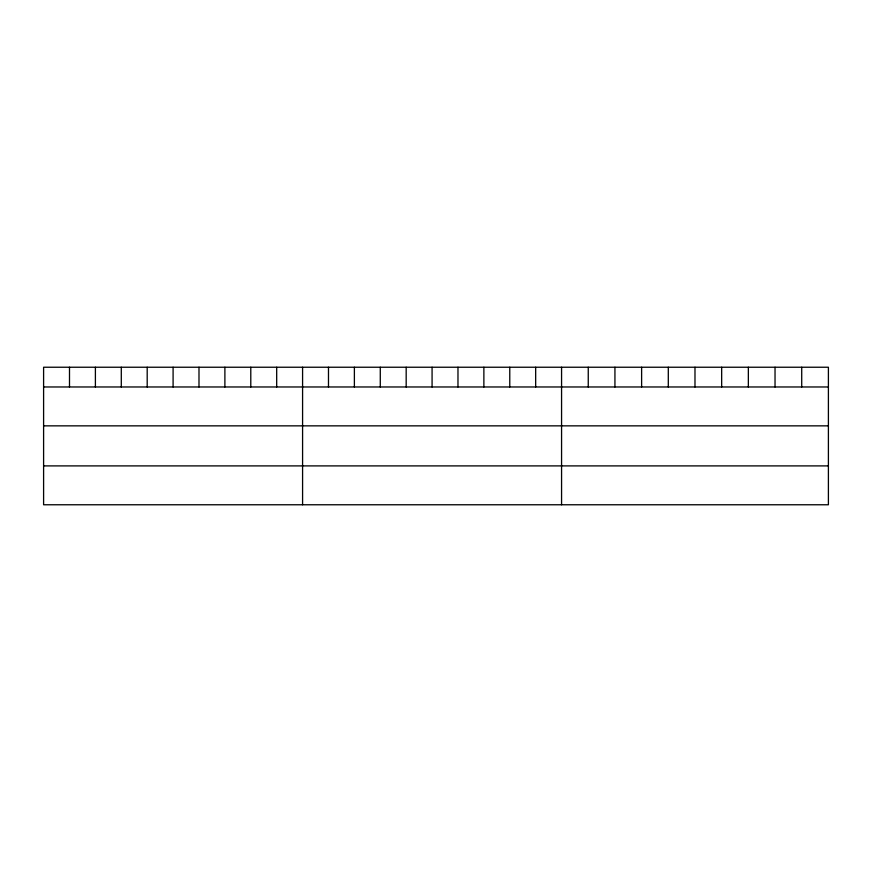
<?xml version="1.0" encoding="UTF-8"?>
<svg xmlns="http://www.w3.org/2000/svg" width="872" height="872" viewBox="0 0 872 872"><rect width="100%" height="100%" fill="white"/><g stroke="black" fill="none" stroke-linecap="round" stroke-linejoin="round"><path stroke-width="1.31" d="M828.4 386.972L828.4 504.768L43.6 504.768L43.6 367.232L828.4 367.232L828.4 386.972L43.6 386.972M43.6 425.852L828.4 425.852M43.6 465.899L828.4 465.899M801.717 367.232L801.717 386.972M775.034 367.232L775.034 386.972M748.35 367.232L748.35 386.972M721.667 367.232L721.667 386.972M694.984 367.232L694.984 386.972M668.301 367.232L668.301 386.972M641.618 367.232L641.618 386.972M614.934 367.232L614.934 386.972M588.251 367.232L588.251 386.972M561.568 367.232L561.568 504.768M535.67 367.232L535.67 386.972M509.771 367.232L509.771 386.972M483.873 367.232L483.873 386.972M457.974 367.232L457.974 386.972M432.076 367.232L432.076 386.972M406.178 367.232L406.178 386.972M380.279 367.232L380.279 386.972M354.381 367.232L354.381 386.972M328.482 367.232L328.482 386.972M302.584 367.232L302.584 504.768M276.686 367.232L276.686 386.972M250.787 367.232L250.787 386.972M224.889 367.232L224.889 386.972M198.99 367.232L198.99 386.972M173.092 367.232L173.092 386.972M147.194 367.232L147.194 386.972M121.295 367.232L121.295 386.972M95.397 367.232L95.397 386.972M69.498 367.232L69.498 386.972"/></g></svg>
